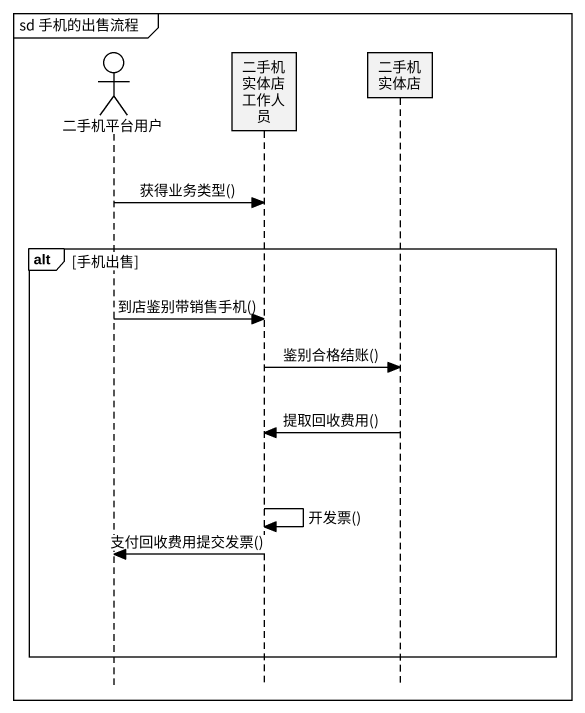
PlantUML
@startuml
mainframe sd 手机的出售流程
hide footbox
actor 二手机平台用户
participant 二手机实体店工作人员
participant 二手机实体店

二手机平台用户 -> 二手机实体店工作人员 : 获得业务类型()
alt 手机出售
  二手机平台用户 -> 二手机实体店工作人员 : 到店鉴别带销售手机()
  二手机实体店工作人员 -> 二手机实体店 : 鉴别合格结账()
  二手机实体店 -> 二手机实体店工作人员 : 提取回收费用()
  二手机实体店工作人员 -> 二手机实体店工作人员 : 开发票()
  二手机实体店工作人员 -> 二手机平台用户 : 支付回收费用提交发票()
end
@enduml
